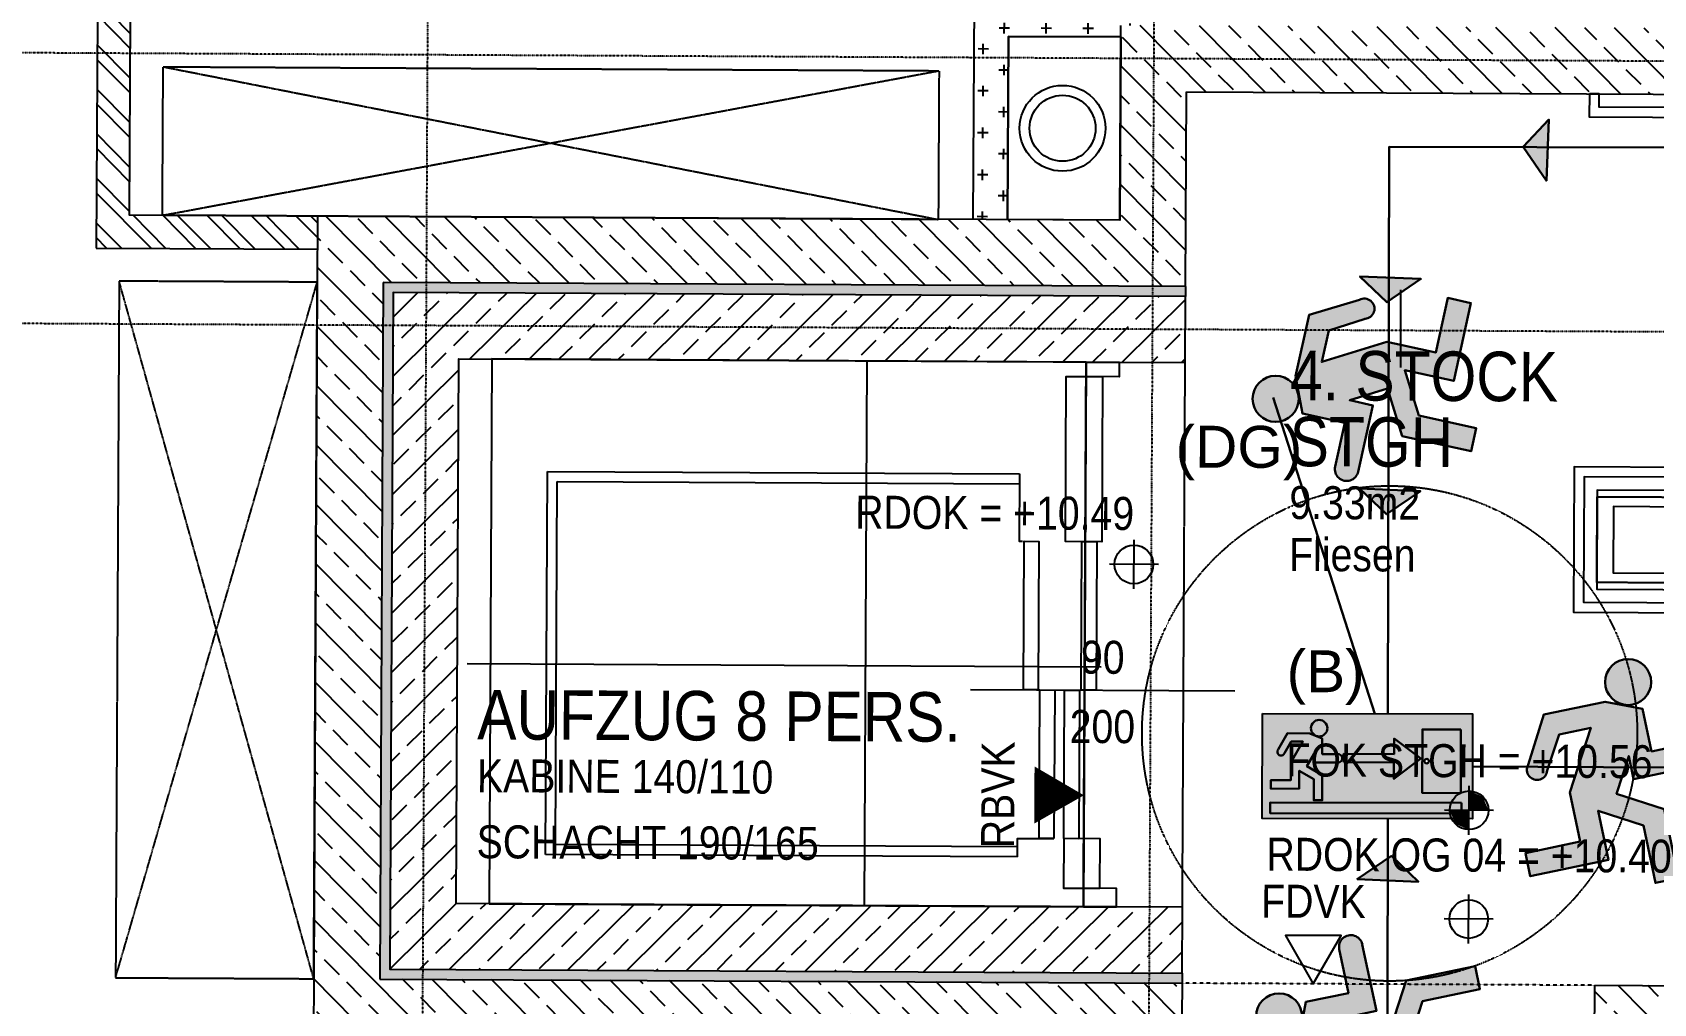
# Model space of a CAD drawing. Header units: millimetres. Extents: x -89828 to -25315, y -35442 to 69272.
# Drawn here: x -79983 to -75073, y 31866 to 34808 of the extents above; entities that cross this region are included whole.
import ezdxf
from ezdxf.enums import TextEntityAlignment as Align

# ---------------------------------------------------------------- set-up
doc = ezdxf.new("R2010")
doc.units = ezdxf.units.MM
doc.linetypes.add('HIDDEN2', pattern=[0.1875, 0.125, -0.0625])
doc.linetypes.add('STRICHPUNKT', pattern=[1, 0.5, -0.25, 0, -0.25])
for name, color, linetype in [('00-AUF---------M0', 8, 'Continuous'), ('00-TXT---------M0', 8, 'Continuous'), ('00_HLP---------M0', 6, 'Continuous'), ('01-ANS-G00-L04-M0', 8, 'Continuous'), ('01-SYM-G00-L04-M0', 8, 'Continuous'), ('01-TXT---------M0', 1, 'Continuous'), ('01-TXT---------PP', 1, 'Continuous'), ('01-TXT-G00-L04-M0', 1, 'Continuous'), ('02-AXO-G00-L04-M0', 8, 'STRICHPUNKT'), ('02-DIM-G00-L04-ROHBAU', 8, 'Continuous'), ('02-FIL-G00-L04-LILA', 223, 'Continuous'), ('02-FIL-G00-L04-ORANGE', 40, 'Continuous'), ('02-FIL-G00-L04-STB', 8, 'Continuous'), ('02-HID-G00-L04-M0', 8, 'HIDDEN2'), ('02-TWA-G00-L04-M0', 4, 'Continuous'), ('02-WDA-G00-L04-M0', 8, 'Continuous'), ('02-ZWA-G00-L04-M0', 2, 'Continuous'), ('03-SYM-G00-L04-M0', 8, 'Continuous'), ('05-TXT--------M0', 8, 'Continuous'), ('05-TXT-G00-L04-M0', 8, 'Continuous'), ('06-SYM-G00-L04-M0', 8, 'Continuous'), ('07-BAR-G00-L04-M0', 8, 'HIDDEN2'), ('07_MOB-G00-L04-M0', 6, 'HIDDEN2')]:
    doc.layers.add(name, color=color, linetype=linetype)
doc.styles.add('ARIAL', font='arial.ttf', dxfattribs={"width": 0.85})
doc.styles.get("Standard").update_dxf_attribs({"font": 'arial.ttf'})
doc.dimstyles.new('pp chromy&schneider', dxfattribs={"dimscale": 0.005, "dimtxt": 25, "dimasz": 10, "dimexe": 0, "dimexo": 0, "dimgap": 5, "dimtad": 1, "dimdec": 1, "dimlfac": 100, "dimrnd": 0.1, "dimzin": 9, "dimdsep": 46, "dimtxsty": 'ARIAL', "dimblk": 'c&s kote', "dimcen": 0, "dimse1": 1, "dimse2": 1, "dimclrd": 8, "dimclrt": 8, "dimadec": 0, "dimazin": 0, "dimtfac": 0.75, "dimtdec": 1, "dimtix": 1, "dimtmove": 2, "dimatfit": 0, "dimldrblk": 'NONE', "dimfxl": 1, "dimtolj": 1, "dimlwd": -1, "dimarcsym": 0})
pattern_1 = [(134.70755, (-111790.2, -17025.04), (-90.25976, -89.34302), []), (134.70755, (-111789.75, -16935.24), (-90.25976, -89.34302), [63.5, -31.75])]

# ---------------------------------------------------------------- blocks, each defined once
blk = doc.blocks.new('LIFT')
at = {"layer": '00-AUF---------M0'}
for p, q in [((1.5, 1.73), (0.34, 1.73)), ((0.34, 1.73), (0.34, 0.3)), ((1.5, 0.3), (1.5, 1.73)), ((1.47, 1.7), (0.37, 1.7)), ((0.37, 1.7), (0.37, 0.3)), ((1.47, 0.3), (1.47, 1.7))]:
    blk.add_line(p, q, dxfattribs=at)
for points in [[(0.34, 0.3), (0.544, 0.3), (0.544, 0.29)], [(1.5, 0.3), (1.444, 0.3), (1.444, 0.19)]]:
    blk.add_lwpolyline(points, dxfattribs=at)
for points in [[(0.994, 0.24), (0.994, 0.285), (0.544, 0.285), (0.544, 0.24)], [(1.444, 0.19), (1.444, 0.235), (0.994, 0.235), (0.994, 0.19)], [(0.044, 0.05), (0.544, 0.05), (0.544, 0.16), (0.044, 0.16)], [(1.444, 0.115), (1.444, 0.16), (0.994, 0.16), (0.994, 0.115)], [(1.594, 0.05), (1.444, 0.05), (1.444, 0.16), (1.594, 0.16), (1.594, 0.05)], [(0, 0.1), (0, 0), (0.044, 0), (0.044, 0.1)], [(0.994, 0.065), (0.994, 0.11), (0.544, 0.11), (0.544, 0.065)], [(1.65, 0.1), (1.65, 0), (1.594, 0), (1.594, 0.1)]]:
    blk.add_lwpolyline(points, close=True, dxfattribs=at)
at = {"layer": '00_HLP---------M0'}
for points in [[(0.924, 0.05), (0.924, 1.97)], [(1.65, 1.9), (1.65, 0.1), (0, 0.1), (0, 1.9), (1.65, 1.9)], [(1.65, 0.763), (0, 0.763)]]:
    blk.add_lwpolyline(points, dxfattribs=at)
blk = doc.blocks.new('STIEGE_2')
at = {"linetype": 'HIDDEN2'}
for p, q in [((-2.7, 2.44), (-1.5, 2.44)), ((-1.2, 2.19), (0, 2.19)), ((0, 1.91), (-1.2, 1.91)), ((0, 1.63), (-1.2, 1.63)), ((0, 1.35), (-1.2, 1.35)), ((0, 1.07), (-1.2, 1.07)), ((0, 0.79), (-1.2, 0.79)), ((0, 0.51), (-1.2, 0.51)), ((0, 0.23), (-1.2, 0.23))]:
    blk.add_line(p, q, dxfattribs=at)
for p, q in [((-1.2, 0.215), (-1.2, 2.175)), ((-1.2, 2.175), (0, 2.175)), ((0, 2.175), (0, 0.215)), ((0, 1.895), (-1.2, 1.895)), ((0, 1.615), (-1.2, 1.615)), ((0, 1.335), (-1.2, 1.335)), ((0, 1.055), (-1.2, 1.055)), ((0, 0.775), (-1.2, 0.775)), ((0, 0.495), (-1.2, 0.495)), ((0, 0.215), (-1.2, 0.215))]:
    blk.add_line(p, q)
for points in [[(-1.57, 1.8297), (-1.57, 2.455), (-1.57, 2.795), (-1.13, 2.795), (-1.13, -0.145), (-1.57, -0.145), (-1.57, 1.5584)], [(-1.54, 1.8577), (-1.54, 2.455), (-1.54, 2.765), (-1.16, 2.765), (-1.16, -0.115), (-1.54, -0.115), (-1.54, 1.5864)], [(-1.5, 1.895), (-1.5, 2.455), (-1.5, 2.725), (-1.2, 2.725), (-1.2, -0.075), (-1.5, -0.075), (-1.5, 1.6237)], [(-1.45, 1.9417), (-1.45, 2.455), (-1.45, 2.675), (-1.25, 2.675), (-1.25, -0.025), (-1.45, -0.025), (-1.45, 1.6704)], [(-2.7, 2.455), (-1.5, 2.455), (-1.5, 1.895)], [(-2.7, 2.455), (-2.7, 0.775)], [(-2.7, 2.175), (-1.5, 2.175)], [(-1.45, 1.9417), (-2.7, 0.775)], [(-2.7, 1.895), (-1.5, 1.895)], [(-2.7, 1.615), (-1.8, 1.615)], [(-1.5, 1.615), (-1.5, 0.495)], [(-2.7, 1.335), (-2.1, 1.335)], [(-1.8, 1.335), (-1.5, 1.335)], [(-2.7, 1.055), (-2.4, 1.055)], [(-2.1, 1.055), (-1.5, 1.055)], [(-2.4, 0.775), (-1.5, 0.775)], [(-2.7, 0.495), (-1.5, 0.495)], [(-1.5, 0.215), (-1.5, 0.215), (-2.7, 0.215), (-2.7, 0.215)]]:
    blk.add_lwpolyline(points)
for points in [[(-2.1, 2.455, 0, 0, 0), (-2.1, 1.546, 0.075, 0, 0), (-2.1, 1.335, 0, 0, 0)], [(-0.6, 0.215, 0, 0, 0), (-0.6, 1.9037, 0.1, 0, 0), (-0.6, 2.175, 0, 0, 0)], [(-2.1, 1.055, 0, 0, 0), (-2.1, 0.4185, 0.075, 0, 0), (-2.1, 0.215, 0, 0, 0)]]:
    blk.add_lwpolyline(points, format="xyseb")
for points in [[(0, 2.175), (0, 2.455), (-1.2, 2.455), (-1.2, 2.175)], [(-2.7, 2.16), (-1.5, 2.16)], [(-2.7, 1.88), (-1.5161, 1.88)], [(-2.7, 1.6), (-1.8161, 1.6)], [(-2.7, 1.32), (-2.1161, 1.32)], [(-1.8, 1.32), (-1.5, 1.32)], [(-2.7, 1.04), (-2.4161, 1.04)], [(-2.1, 1.04), (-1.5, 1.04)], [(-2.4, 0.76), (-1.5, 0.76)], [(-2.7, 0.48), (-1.5, 0.48)], [(-1.5, 0.215), (-1.5, -0.065), (-2.7, -0.065), (-2.7, 0.215)], [(-1.5, 0.2), (-1.5, 0.2), (-2.7, 0.2), (-2.7, 0.2)]]:
    blk.add_lwpolyline(points, dxfattribs=at)
for centre in [(-2.1, 2.455), (-0.6, 0.215)]:
    blk.add_circle(centre, 0.05)
blk = doc.blocks.new('01-SQM')
at = {"layer": '01-TXT---------M0', "color": 1, "style": 'ARIAL', "width": 0.85}
blk.add_attdef('ROOM', (0, 0), '', height=0.15, dxfattribs=at)
blk.add_attdef('AREA', text='', height=0.1, dxfattribs=at).set_placement((0, -0.06), align=Align.TOP_LEFT)
at = {"layer": '01-TXT---------PP', "color": 1, "style": 'ARIAL', "width": 0.85}
blk.add_attdef('NR', text='', height=0.15, dxfattribs=at).set_placement((-0.1173, 0), align=Align.RIGHT)
blk.add_attdef('FLOOR', text='', height=0.1, dxfattribs=at).set_placement((0, -0.26), align=Align.TOP_LEFT)
blk = doc.blocks.new('01-HK1')
for p, q in [((-0.0005, -0.0742), (-0.0005, 0.0742)), ((0.0737, 0), (-0.0747, 0))]:
    blk.add_line(p, q)
blk.add_circle((-0.0005, 0), 0.0586)
for points in [[(-0.0005, 0.0586), (0.0409, 0.0414), (-0.0005, 0)], [(-0.0005, 0), (0.0581, 0), (0.0409, 0.0414)], [(-0.0591, 0), (-0.0419, -0.0414), (-0.0005, 0)], [(-0.0419, -0.0414), (-0.0005, -0.0586), (-0.0005, 0)]]:
    blk.add_solid(points)
at = {"layer": '01-TXT---------M0', "color": 8, "style": 'ARIAL', "width": 0.85}
blk.add_attdef('HEIGHT', text='', height=0.1, dxfattribs=at).set_placement((0, 0.2), align=Align.TOP_CENTER)
blk = doc.blocks.new('05-TXT')
at = {"layer": '05-TXT--------M0'}
blk.add_line((-0.4, 0), (0.4, 0), dxfattribs=at)
at = {"layer": '05-TXT--------M0', "color": 8, "style": 'ARIAL', "width": 0.85}
blk.add_attdef('BREITE', text='', height=0.1, dxfattribs=at).set_placement((0, 0.05), align=Align.CENTER)
blk.add_attdef('HÖHE', text='', height=0.1, rotation=360, dxfattribs=at).set_placement((0, -0.06), align=Align.TOP_CENTER)
blk = doc.blocks.new('01-hk4')
blk.add_lwpolyline([(0, 0, 0, 0.270625, 0), (0, 0.234375, 0.270625, 0.270625, 0)], format="xyseb")
at = {"layer": '00-TXT---------M0', "color": 8, "style": 'ARIAL', "width": 0.85}
blk.add_attdef('HEIGHT', text='', height=0.1, dxfattribs=at).set_placement((0, 0.35), align=Align.CENTER)
blk = doc.blocks.new('c&s kote')
at = {"color": 8}
for p, q in [((0, -2), (0, 2)), ((0, 2), (0, -2)), ((-2, 0), (2, 0)), ((2, 0), (-2, 0))]:
    blk.add_line(p, q, dxfattribs=at)
blk.add_circle((0, 0), 0.5, dxfattribs=at)
blk = doc.blocks.new('*D358')
at = {"layer": '02-DIM-G00-L04-ROHBAU', "color": 8, "transparency": 16777216}
blk.add_arc((-84106.7, 21100.8), 1076, 180.0171, 269.7049, dxfattribs=at)
at = {"layer": 'Defpoints', "color": 0, "transparency": 16777216}
for p in [(-84004.5, 41133.9), (-89295.3, 21099.5), (-71706.6, 21103.9), (-85039.4, 20564.2), (-84118.8, 18734.2)]:
    blk.add_point(p, dxfattribs=at)
at = {"layer": '02-DIM-G00-L04-ROHBAU', "color": 8, "transparency": 16777216, "xscale": 0.05, "yscale": 0.05, "zscale": 0.05}
for p, rotation in [((-85182.7, 21100.5), 90.01578644530409), ((-84112.2, 20024.8), 359.7062180805232)]:
    blk.add_blockref('c&s kote', p, dxfattribs=dict(at, rotation=rotation))
at = {"layer": '02-DIM-G00-L04-ROHBAU', "color": 8, "transparency": 16777216, "insert": (-84869.4, 20341.8), "char_height": 0.125, "attachment_point": 5, "rotation": 314.861, "style": 'ARIAL'}
blk.add_mtext('\\A1;90°', dxfattribs=at)
blk = doc.blocks.new('_None')
blk = doc.blocks.new('03-rar')
blk.add_circle((0, 0), 0.05)
at = {"layer": '01-TXT---------M0', "color": 8, "style": 'ARIAL', "width": 0.85}
blk.add_attdef('RR', text='', height=0.1, dxfattribs=at).set_placement((0, 0.1), align=Align.CENTER)
blk = doc.blocks.new('*D401')
at = {"layer": '02-DIM-G00-L04-ROHBAU', "color": 8, "transparency": 16777216}
blk.add_arc((-84017.6, 38567), 783.2, 89.7112, 180.3764, dxfattribs=at)
at = {"layer": 'Defpoints', "color": 0, "transparency": 16777216}
for p in [(-84004.5, 41133.9), (-84408.4, 39245.7), (-66186.8, 38685.2), (-89206.3, 38532.5), (-84118.8, 18734.2)]:
    blk.add_point(p, dxfattribs=at)
at = {"layer": '02-DIM-G00-L04-ROHBAU', "color": 8, "transparency": 16777216, "xscale": 0.05, "yscale": 0.05, "zscale": 0.05}
for p, rotation in [((-84013.6, 39350.1), 359.709378319148), ((-84800.7, 38561.8), 270.3781979327374)]:
    blk.add_blockref('c&s kote', p, dxfattribs=dict(at, rotation=rotation))
at = {"layer": '02-DIM-G00-L04-ROHBAU', "color": 8, "transparency": 16777216, "insert": (-84571.9, 39120.4), "char_height": 0.125, "attachment_point": 5, "rotation": 45.0438, "style": 'ARIAL'}
blk.add_mtext('\\A1;91°', dxfattribs=at)
blk = doc.blocks.new('*D400')
at = {"layer": '02-DIM-G00-L04-ROHBAU', "color": 8, "transparency": 16777216}
blk.add_arc((-84037, 34766.4), 799.5, 89.7111, 179.704, dxfattribs=at)
at = {"layer": 'Defpoints', "color": 0, "transparency": 16777216}
for p in [(-84004.5, 41133.9), (-84433.2, 35460.8), (-89225.4, 34792.9), (-66207.2, 34675.4), (-84118.8, 18734.2)]:
    blk.add_point(p, dxfattribs=at)
at = {"layer": '02-DIM-G00-L04-ROHBAU', "color": 8, "transparency": 16777216, "xscale": 0.05, "yscale": 0.05, "zscale": 0.05}
for p, rotation in [((-84032.9, 35565.8), 359.7093409936003), ((-84836.4, 34770.5), 269.7057576421179)]:
    blk.add_blockref('c&s kote', p, dxfattribs=dict(at, rotation=rotation))
at = {"layer": '02-DIM-G00-L04-ROHBAU', "color": 8, "transparency": 16777216, "insert": (-84599.5, 35334.6), "char_height": 0.125, "attachment_point": 5, "rotation": 44.7075, "style": 'ARIAL'}
blk.add_mtext('\\A1;90°', dxfattribs=at)
blk = doc.blocks.new('01-HK2')
for p, q in [((0, -0.098), (0, 0.098)), ((0.098, 0), (-0.098, 0))]:
    blk.add_line(p, q)
blk.add_circle((0, 0), 0.0773)
at = {"layer": '01-TXT---------M0', "color": 8, "style": 'ARIAL', "width": 0.85}
blk.add_attdef('HEIGHT', text='', height=0.1, rotation=360, dxfattribs=at).set_placement((0, 0.132), align=Align.BOTTOM_CENTER)
blk = doc.blocks.new('01-HK3')
blk.add_lwpolyline([(0, 0), (0.0423, 0.0732), (-0.0423, 0.0732)], close=True)
at = {"color": 0, "style": 'ARIAL', "width": 0.85}
blk.add_attdef('HEIGHT', text='', height=0.05, dxfattribs=at).set_placement((0, 0.35), align=Align.TOP_CENTER)
blk = doc.blocks.new('9809550')
at = {"color": 18, "lineweight": 30, "true_color": 0x000000}
for points in [[(423921.7, 99168.8), (423956.8, 99168.8), (423956.8, 99202.9), (423984.5, 99214.5), (424033.7, 99214.5), (424053.8, 99178.3)], [(424040.2, 99170.9), (424025.2, 99196.7), (423999.7, 99196.8), (424026.2, 99150.3), (424026.2, 99110.9), (424070.2, 99110.9), (424070.2, 99092.3), (424007.5, 99092.3), (424007.5, 99131.7), (423975, 99113.1), (423975, 99067), (423956.5, 99067), (423956.5, 99122.4), (423990.5, 99141.9), (423975.1, 99168.8), (423975.1, 99150.2), (423921.7, 99150.3)]]:
    blk.add_lwpolyline(points, dxfattribs=at)
blk.add_circle((423963.6, 99225.9), 18.1, dxfattribs=at)
for centre, radius, start, end in [((424047.8, 99173.1), 7.96, 195.7299, 41.4005), ((423921.7, 99159.5), 9.27, 89.9849, 270.0151)]:
    blk.add_arc(centre, radius, start, end, dxfattribs=at)
blk = doc.blocks.new('595995')
blk.add_hatch(color=256).paths.add_polyline_path([(423732.4, 99468.9), (423791.5, 99424.8), (423791.5, 99458.8), (423902.8, 99458.8), (423902.6, 99477.2), (423791.8, 99477.2), (423791.8, 99513.6)])
at = {"color": 18, "lineweight": 30, "true_color": 0x000000}
blk.add_lwpolyline([(423902.6, 99477.2), (423791.8, 99477.2), (423791.8, 99513.6), (423732.4, 99468.9), (423791.5, 99424.8), (423791.5, 99458.8), (423902.8, 99458.8), (423902.6, 99477.2)], dxfattribs=at)
blk = doc.blocks.new('RIVO-RZ-ARR_right')
h = blk.add_hatch(color=100)
h.paths.add_polyline_path([(423617.7, 99567.6), (423617.7, 99335.8), (424081.3, 99335.8), (424081.3, 99567.6)])
h.paths.add_polyline_path([(424057.5, 99371.2), (424057.5, 99347.4), (423635.1, 99347.4), (423635.1, 99371.2)], flags=16)
h.paths.add_polyline_path([(423970.6, 99533.1), (424055.7, 99533.1), (424055.7, 99392.7), (423970.6, 99392.7)], flags=16)
h = blk.add_hatch(color=256)
h.paths.add_polyline_path([(423706.5, 99506.1), (423680.1, 99459.6), (423680.1, 99420.2), (423636.1, 99420.2), (423636.1, 99401.6), (423698.8, 99401.6), (423698.8, 99441), (423731.3, 99422.4), (423731.3, 99376.3), (423749.8, 99376.3), (423749.8, 99431.8), (423715.7, 99451.2), (423731.2, 99478.1), (423731.2, 99459.5), (423784.6, 99459.6, 0.998804), (423784.5, 99478.1), (423749.5, 99478.1), (423749.5, 99512.3), (423721.8, 99523.9), (423672.6, 99523.9), (423652.5, 99487.7, 1.25347), (423666.1, 99480.2), (423681.1, 99506)])
h.paths.add_polyline_path([(423760.8, 99535.2, 1), (423724.6, 99535.2, 1)])
h = blk.add_hatch(color=256)
h.paths.add_polyline_path([(424055.7, 99533.1), (423970.6, 99533.1), (423970.6, 99392.7), (424055.7, 99392.7)])
h.paths.add_polyline_path([(423985.2, 99463.1, -1), (423975.2, 99463.1, -1)], flags=16)
blk.add_hatch(color=256).paths.add_polyline_path([(424057.5, 99347.4), (424057.5, 99371.2), (423635.1, 99371.2), (423635.1, 99347.4)])
blk.add_lwpolyline([(423617.7, 99567.6), (424081.3, 99567.6), (424081.3, 99335.8), (423617.7, 99335.8)], close=True)
at = {"color": 18, "lineweight": 30, "true_color": 0x000000}
for points in [[(424055.7, 99533.1), (423970.6, 99533.1), (423970.6, 99392.7), (424055.7, 99392.7)], [(424057.5, 99371.2), (423635.1, 99371.2), (423635.1, 99347.4), (424057.5, 99347.4)]]:
    blk.add_lwpolyline(points, close=True, dxfattribs=at)
blk.add_circle((423980.2, 99463.1), 5, dxfattribs=at)
at = {"xscale": -1, "rotation": 359.9999999997448}
blk.add_blockref('9809550', (847706.3, 309.3), dxfattribs=at)
at = {"rotation": 180.0000000000325}
blk.add_blockref('595995', (847699.7, 198937.4), dxfattribs=at)
blk = doc.blocks.new('4444444')
at = {"lineweight": 30}
h = blk.add_hatch(color=100, dxfattribs=at)
h.dxf.hatch_style = 1
h.paths.add_polyline_path([(431810.8, 98429.5), (431736, 98429.5), (431806.7, 98326.5)])
h.paths.add_polyline_path([(431814, 98511.5), (431736, 98429.5), (431810.8, 98429.5)])
at = {"color": 102, "lineweight": 30, "true_color": 0x21de37}
blk.add_lwpolyline([(431736, 98429.5), (431806.7, 98326.5), (431736, 98429.5), (431814, 98511.5), (431806.7, 98326.5)], dxfattribs=at)
blk = doc.blocks.new('750298750')
h = blk.add_hatch(color=3)
h.paths.add_polyline_path([(426943.6, 99576.9), (426968.1, 99576.8), (426982.5, 99552, 1.25347), (426995.6, 99559.2), (426976.3, 99594), (426929, 99594), (426902.3, 99582.8), (426902.3, 99550), (426868.6, 99550, 1), (426868.6, 99532.2), (426919.9, 99532.1), (426919.9, 99550), (426934.8, 99524.1), (426902.1, 99505.4), (426902.1, 99452.1), (426919.8, 99452.1), (426919.8, 99496.4), (426951.1, 99514.3), (426951.1, 99476.4), (427011.4, 99476.4), (427011.4, 99494.3), (426969.1, 99494.3), (426969.1, 99532.2)])
h.paths.add_polyline_path([(426891.5, 99604.9, 1), (426926.3, 99604.9, 1)])
at = {"xscale": 0.9619413167778113, "yscale": 0.9619413167778113, "zscale": 0.9619413167778113}
blk.add_blockref('9809550', (19080.8, 4155.4), dxfattribs=at)

msp = doc.modelspace()

# ---------------------------------------------------------------- hatches: boundary and pattern name
at = {"layer": '02-FIL-G00-L04-LILA', "true_color": 0x636466}
h = msp.add_hatch(dxfattribs=at)
h.set_pattern_fill('HONEY', color=251, scale=10, angle=197.0465413, style=0)
h.set_pattern_definition([(89.70755, (-111790.204, -17025.04), (-27.252854, 47.764726), [31.75, -63.5]), (209.70755, (-111790.204, -17025.04), (-27.73904, -47.484027), [31.75, -63.5]), (149.70755, (-111790.204, -17025.04), (-54.991893, 0.280699), [-63.5, 31.75])])
h.paths.add_polyline_path([(-76490.6084, 34037.8536), (-78920.5767, 34050.2569), (-78931.3466, 31940.2843), (-76501.3783, 31927.8811), (-76501.2251, 31957.8807), (-78901.1939, 31970.1308), (-78890.7302, 34020.1041), (-76490.7615, 34007.854)])
at = {"layer": '02-FIL-G00-L04-ORANGE', "true_color": 0x636466}
h = msp.add_hatch(dxfattribs=at)
h.set_pattern_fill('CROSS', color=251, scale=10, angle=197.0465413, style=0)
h.set_pattern_definition([(89.70755, (-111785.204, -17025.066), (-63.175056, 63.82329), [31.75, -95.25]), (179.70755, (-111769.25, -17009.27), (-63.82329, -63.175056), [31.75, -95.25])])
h.paths.add_polyline_path([(-76576.2176, 34898.3018), (-76681.2162, 34898.8378), (-77131.2104, 34901.1346), (-77134.5791, 34241.1432), (-77029.5805, 34240.6073), (-77026.7477, 34795.6001), (-76681.7522, 34793.8391), (-76681.5735, 34828.8387), (-76576.5749, 34828.3027)])
h = msp.add_hatch(dxfattribs=at)
h.set_pattern_fill('ANSI32', color=251, scale=10, angle=197.0465413, style=0)
h.set_pattern_definition([(134.70755, (-111790.2, -17025.04), (-67.69482, -67.00727), []), (134.70755, (-111789.975, -16980.14), (-67.69482, -67.00727), [])])
h.paths.add_polyline_path([(-79686.4578, 34859.1766), (-79786.4565, 34859.687), (-79790.055, 34154.6962), (-79120.0637, 34151.2764), (-79119.5533, 34251.2751), (-79689.5459, 34254.1845)])
at = {"layer": '02-FIL-G00-L04-STB', "true_color": 0x636466}
h = msp.add_hatch(dxfattribs=at)
h.set_pattern_fill('ANSI33', color=251, scale=20, angle=197.0465413, style=0)
h.set_pattern_definition(pattern_1)
h.paths.add_polyline_path([(-76501.3783, 31927.8811), (-78931.3466, 31940.2843), (-78920.5767, 34050.2569), (-76490.6084, 34037.8536), (-76487.5969, 34627.846), (-71237.6653, 34601.0489), (-71240.5236, 34041.0562), (-71040.5263, 34040.0353), (-71036.6471, 34800.0254), (-72536.6275, 34807.6817), (-72528.6461, 36371.355), (-72608.6451, 36371.7634), (-72608.645, 36371.7751), (-72728.6433, 36372.4051), (-72736.6249, 34808.7026), (-76686.5735, 34828.8642), (-76689.5849, 34238.8719), (-79119.5533, 34251.2751), (-79132.3648, 31741.3078), (-78222.3767, 31736.663), (-78225.3371, 31156.6705), (-78145.3382, 31156.2622), (-78025.3397, 31155.6497), (-78022.3793, 31735.6421), (-76502.3991, 31727.8837)])
h = msp.add_hatch(dxfattribs=at)
h.set_pattern_fill('ANSI33', color=251, scale=20, angle=107.0465413, style=0)
h.set_pattern_definition([(44.70755, (-111790.2, -17025.04), (-89.34302, 90.25976), []), (44.70755, (-111700.4, -17025.5), (-89.34302, 90.25976), [63.5, -31.75])])
h.paths.add_polyline_path([(-76490.7615, 34007.854), (-78890.7302, 34020.1041), (-78901.1939, 31970.1308), (-76501.2251, 31957.8807), (-76500.2043, 32157.8781), (-78700.1756, 32169.1074), (-78691.7537, 33819.0859), (-76491.7824, 33807.8566)])
h = msp.add_hatch(dxfattribs=at)
h.set_pattern_fill('ANSI33', color=251, scale=20, angle=197.0465413, style=0)
h.set_pattern_definition(pattern_1)
h.paths.add_polyline_path([(-71048.5909, 32460.0559), (-71248.5883, 32461.0768), (-71251.4466, 31901.084), (-75251.3945, 31921.5009), (-75263.6446, 29521.5321), (-76513.6283, 29527.9124), (-76511.0762, 30027.9059), (-76831.0721, 30029.5392), (-76832.0929, 29829.5418), (-76712.0945, 29828.9293), (-76720.1336, 28253.9498), (-76520.1362, 28252.929), (-76514.6492, 29327.915), (-75064.6681, 29320.5139), (-75052.418, 31720.4826), (-72752.4479, 31708.743), (-72756.3782, 30938.753), (-72556.3808, 30937.7322), (-72552.4506, 31707.7221), (-71052.4701, 31700.0658)])

# ---------------------------------------------------------------- linework, layer by layer
msp.add_line((-75840.033, 34027.6021), (-75839.7758, 33793.1364))
at = {"color": 3, "lineweight": 30}
for points in [[(-72742.7097, 34453.7565), (-75874.4158, 34460.9224), (-75878.344, 32744.1967)], [(-75621.4881, 32584.5443), (-72648.0538, 32569.3671)], [(-75880.2809, 31251.5652), (-75877.5935, 32426.0657)]]:
    msp.add_lwpolyline(points, dxfattribs=at)
at = {"color": 4, "lineweight": 30}
msp.add_lwpolyline([(-76225.2193, 33702.0386), (-75917.0975, 32743.857)], dxfattribs=at)
at = {"layer": '01-ANS-G00-L04-M0', "color": 251, "true_color": 0x636466}
msp.add_lwpolyline([(-77026.7477, 34795.6001), (-76686.7521, 34793.8646), (-76689.5849, 34238.8719), (-77029.5805, 34240.6073)], close=True, dxfattribs=at)
msp.add_lwpolyline([(-76791.7784, 33809.3879), (-76800.2004, 32159.4094)], dxfattribs=at)
at = {"layer": '02-AXO-G00-L04-M0', "color": 251, "true_color": 0x636466}
for points in [[(-78754.555, 41107.0959), (-78868.8892, 18707.3877)], [(-76554.5837, 41095.8666), (-76668.9179, 18696.1584)], [(-68207.1943, 34685.5818), (-89225.4211, 34792.8646)], [(-68211.3798, 33865.5925), (-89229.6065, 33972.8753)]]:
    msp.add_lwpolyline(points, dxfattribs=at)
at = {"layer": '02-HID-G00-L04-M0', "color": 251, "true_color": 0x636466}
for points in [[(-74871.5672, 31886.7066), (-74865.1724, 33139.5454), (-75245.1674, 33141.485), (-75243.8403, 33401.4816), (-74693.8475, 33398.6743), (-74687.6203, 34618.6584)], [(-76800.2004, 32159.4094), (-76791.7784, 33809.3879)], [(-76500.2043, 32157.8781), (-76491.7824, 33807.8566)]]:
    msp.add_lwpolyline(points, dxfattribs=at)
at = {"layer": '02-HID-G00-L04-M0', "color": 251, "ltscale": 0.5, "true_color": 0x636466}
msp.add_lwpolyline([(-75251.3945, 31921.5009), (-76501.3783, 31927.8811)], dxfattribs=at)
at = {"layer": '02-TWA-G00-L04-M0', "color": 251, "true_color": 0x636466}
for p, q in [((-79119.5533, 34251.2751), (-79132.3648, 31741.3078)), ((-76689.5849, 34238.8719), (-79119.5533, 34251.2751)), ((-78920.5767, 34050.2569), (-78931.3466, 31940.2843)), ((-76490.6084, 34037.8536), (-78920.5767, 34050.2569)), ((-78931.3466, 31940.2843), (-76501.3783, 31927.8811)), ((-75263.6446, 29521.5321), (-75251.3945, 31921.5009)), ((-75251.3945, 31921.5009), (-71251.4466, 31901.084))]:
    msp.add_line(p, q, dxfattribs=at)
for points in [[(-76689.5849, 34238.8719), (-76686.5735, 34828.8642)], [(-76490.6084, 34037.8536), (-76487.5969, 34627.846)], [(-76487.5969, 34627.846), (-71237.6653, 34601.0489)], [(-76501.3783, 31927.8811), (-76502.3991, 31727.8837)]]:
    msp.add_lwpolyline(points, dxfattribs=at)
msp.add_lwpolyline([(-76490.7615, 34007.854), (-78890.7302, 34020.1041), (-78901.1939, 31970.1308), (-76501.2251, 31957.8807), (-76500.2043, 32157.8781), (-78700.1756, 32169.1074), (-78691.7537, 33819.0859), (-76491.7824, 33807.8566)], close=True, dxfattribs=at)
at = {"layer": '02-WDA-G00-L04-M0', "color": 251, "true_color": 0x636466}
for points in [[(-76490.6084, 34037.8536), (-76490.7615, 34007.854)], [(-76501.2251, 31957.8807), (-76501.3783, 31927.8811)]]:
    msp.add_lwpolyline(points, dxfattribs=at)
at = {"layer": '02-ZWA-G00-L04-M0', "color": 251, "true_color": 0x636466}
for points in [[(-76581.2175, 34898.3273), (-77131.2104, 34901.1346), (-77134.5791, 34241.1432)], [(-79786.4565, 34859.687), (-79790.055, 34154.6962)], [(-79119.5533, 34251.2751), (-79689.5459, 34254.1845), (-79686.4578, 34859.1766)], [(-76686.7521, 34793.8646), (-77026.7477, 34795.6001), (-77029.5805, 34240.6073)], [(-79790.055, 34154.6962), (-79120.0637, 34151.2764)]]:
    msp.add_lwpolyline(points, dxfattribs=at)
at = {"layer": '03-SYM-G00-L04-M0', "color": 251, "true_color": 0x636466}
msp.add_circle((-76863.1662, 34517.2615), 130, dxfattribs=at)
at = {"layer": '06-SYM-G00-L04-M0', "color": 251, "true_color": 0x636466}
for points in [[(-75267.6128, 34621.6188), (-75267.9701, 34551.6197), (-73353.3284, 34541.8469)], [(-73325.1756, 34571.7036), (-75237.8174, 34581.4662), (-75237.6132, 34621.4657), (-75267.6128, 34621.6188)]]:
    msp.add_lwpolyline(points, dxfattribs=at)
at = {"layer": '07-BAR-G00-L04-M0', "color": 251, "true_color": 0x636466}
msp.add_circle((-75872.5095, 32684.2335), 750, dxfattribs=at)
at = {"layer": '07_MOB-G00-L04-M0', "color": 251, "true_color": 0x636466}
for points in [[(-79589.5472, 34253.6741), (-79587.2503, 34703.6682), (-77237.2809, 34691.6733), (-77239.5816, 34240.9204)], [(-79131.344, 31941.3052), (-79120.5741, 34051.2777), (-79720.5663, 34054.3402), (-79731.3362, 31944.3677), (-79131.344, 31941.3052)]]:
    msp.add_lwpolyline(points, close=True, dxfattribs=at)
for points in [[(-79589.5472, 34253.6741), (-77237.2809, 34691.6733)], [(-79587.2503, 34703.6682), (-77239.5816, 34240.9204)], [(-79731.3362, 31944.3677), (-79120.5741, 34051.2777)], [(-79131.344, 31941.3052), (-79720.5663, 34054.3402)]]:
    msp.add_lwpolyline(points, dxfattribs=at)

# ---------------------------------------------------------------- block references
at = {"color": 102, "lineweight": 30, "true_color": 0x21de37}
for p, rotation in [((-507428.146, -62979.7409), 359.8688980572151), ((21560.5236, -397969.6821), 89.86889805721167), ((21559.0539, -398611.9924), 89.86889805721167), ((-173308.584, 464273.6144), 269.8688980572052)]:
    msp.add_blockref('4444444', p, dxfattribs=dict(at, rotation=rotation))
for p, xscale, yscale, zscale, rotation in [((-55632.6794, -1722671.5846), 4.006823643639402, 4.006823643639402, 4.006823643639402, 77.5383828464673), ((1680903.8947, -6287.8872), -4.006823643639401, 4.006823643639398, 4.006823643639398, 11.85667071720215), ((-37079.4221, 1787881.2349), -4.006823643639401, 4.006823643639398, 4.006823643639398, 101.8566707171925)]:
    msp.add_blockref('750298750', p, dxfattribs=dict(at, xscale=xscale, yscale=yscale, zscale=zscale, rotation=rotation))
at = {"xscale": 1.372350253694371, "yscale": 1.372350253694371, "zscale": 1.372350253694371, "rotation": 359.8688980571042}
msp.add_blockref('RIVO-RZ-ARR_right', (-657920.3884, -102565.9703), dxfattribs=at)
at = {"layer": '01-SYM-G00-L04-M0', "color": 251, "true_color": 0x636466}
ref = msp.add_blockref('01-HK2', (-76647.1117, 33196.236), dxfattribs=dict(at, xscale=757.5757580398791, yscale=757.5757580735275, zscale=757.5757580681659, rotation=359.7075493220592))
ref.add_attrib('HEIGHT', 'RDOK = +10.49', dxfattribs={"layer": '01-TXT---------M0', "color": 8, "height": 100, "rotation": 359.7075493, "style": 'ARIAL', "width": 0.85}).set_placement((-76646.7329, 33270.4538), align=Align.BOTTOM_RIGHT)
ref = msp.add_blockref('01-hk4', (-76798.4772, 32496.9995), dxfattribs=dict(at, xscale=-640.0000004543454, yscale=640.0000004301467, zscale=640.0000004327272, rotation=89.70754932335504))
ref.add_attrib('HEIGHT', 'RBVK', dxfattribs={"layer": '00-TXT---------M0', "color": 8, "extrusion": (0, 0, -1), "height": 100, "rotation": 270.2924507, "style": 'ARIAL', "text_generation_flag": 2, "width": 0.85}).set_placement((77059.1953, 32498.3303), align=Align.MIDDLE_CENTER)
at = {"layer": '01-SYM-G00-L04-M0', "color": 251, "true_color": 0x636466, "xscale": 999.9999999999995, "yscale": 999.9999999999995, "zscale": 999.9999999999995, "rotation": 359.7075493056427}
msp.add_blockref('01-HK1', (-75631.3194, 32451.453), dxfattribs=at).add_auto_attribs({'HEIGHT': 'FOK STGH = +10.56'})
at = {"layer": '01-SYM-G00-L04-M0', "color": 251, "true_color": 0x636466}
ref = msp.add_blockref('01-HK2', (-75633, 32122.1994), dxfattribs=dict(at, xscale=757.5757580544371, yscale=757.5757580735275, zscale=757.5757580681659, rotation=359.7075491063508))
ref.add_attrib('HEIGHT', 'RDOK OG 04 = +10.40', dxfattribs={"layer": '01-TXT---------M0', "color": 8, "height": 100, "rotation": 359.7075491, "style": 'ARIAL', "width": 0.85}).set_placement((-75632.1654, 32235.6296), align=Align.BOTTOM_CENTER)
ref = msp.add_blockref('01-HK3', (-76104.3778, 31925.8547), dxfattribs=dict(at, xscale=1999.999999977319, yscale=2000.000000014344, zscale=2000, rotation=359.707549282706))
ref.add_attrib('HEIGHT', 'FDVK', dxfattribs={"layer": '0', "color": 0, "height": 100, "rotation": 359.7075493, "style": 'ARIAL', "width": 0.85}).set_placement((-76102.8466, 32225.8508), align=Align.TOP_CENTER)
at = {"layer": '01-TXT-G00-L04-M0', "color": 251, "true_color": 0x636466, "xscale": 999.9999999999995, "yscale": 999.9999999999995, "zscale": 999.9999999999995}
for p, rotation, values in [((-76174.3985, 33693.8297), 359.7075493156477, {'ROOM': '4. STOCK'}), ((-78636.1372, 32666.3815), 359.7075493173153, {'ROOM': 'AUFZUG 8 PERS.', 'AREA': 'KABINE 140/110', 'FLOOR': 'SCHACHT 190/165'})]:
    msp.add_blockref('01-SQM', p, dxfattribs=dict(at, rotation=rotation)).add_auto_attribs(values)
at = {"layer": '01-TXT-G00-L04-M0', "color": 251, "true_color": 0x636466}
ref = msp.add_blockref('01-SQM', (-76175.4193, 33493.8323), dxfattribs=dict(at, xscale=999.9999999999995, yscale=999.9999999999995, zscale=999.9999999999995, rotation=359.7075493156477))
ref.add_attrib('ROOM', 'STGH', (-76175.4193, 33493.8323), dxfattribs={"layer": '01-TXT---------M0', "color": 1, "height": 150, "rotation": 359.7075493, "style": 'ARIAL', "width": 0.85})
ref.add_attrib('AREA', '9.33m2', dxfattribs={"layer": '01-TXT---------M0', "color": 1, "height": 100, "rotation": 359.7075493, "style": 'ARIAL', "width": 0.85}).set_placement((-76175.7256, 33433.8331), align=Align.TOP_LEFT)
ref.add_attrib('FLOOR', 'Fliesen', dxfattribs={"layer": '01-TXT---------PP', "color": 1, "height": 100, "rotation": 359.7075493, "style": 'ARIAL', "width": 0.85}).set_placement((-76176.529, 33276.4304), align=Align.TOP_LEFT)
at = {"layer": '03-SYM-G00-L04-M0', "color": 251, "true_color": 0x636466}
ref = msp.add_blockref('03-rar', (-76863.1662, 34517.2615), dxfattribs=dict(at, xscale=2000.000001357573, yscale=2000.000001353832, zscale=2000.000001371743, rotation=359.7075493767074))
ref.add_attrib('RR', 'LÜ - MÜLLRAUM %%c200', dxfattribs={"layer": '01-TXT---------M0', "color": 8, "height": 100, "rotation": 359.7075494, "style": 'ARIAL', "width": 0.85}).set_placement((-76761.0766, 34926.3923), align=Align.CENTER)
at = {"layer": '05-TXT-G00-L04-M0', "color": 251, "true_color": 0x636466, "xscale": 999.9999999999995, "yscale": 999.9999999999995, "zscale": 999.9999999999995, "rotation": 359.7075493339902}
msp.add_blockref('05-TXT', (-76741.8527, 32815.1201), dxfattribs=at).add_auto_attribs({'BREITE': '90', 'HÖHE': '200'})
at = {"layer": '06-SYM-G00-L04-M0', "color": 251, "true_color": 0x636466, "xscale": -999.9999999999995, "yscale": 999.9999999999995, "zscale": 999.9999999999995, "rotation": 89.70754931981224}
for name, p in [('STIEGE_2', (-72526.43, 31907.5919)), ('LIFT', (-76691.7797, 33808.8775))]:
    msp.add_blockref(name, p, dxfattribs=at)

# ---------------------------------------------------------------- texts
at = {"color": 3, "lineweight": 30, "char_height": 126.96738, "attachment_point": 1, "rotation": 359.8688981}
for s, insert in [('(DG)', (-76520.7673, 33616.4486)), ('(B)', (-76184.4289, 32936.44))]:
    msp.add_mtext_dynamic_manual_height_columns(s, width=26879.974359, gutter_width=634.8369, heights=[0], dxfattribs=dict(at, insert=insert))

# ---------------------------------------------------------------- dimensions: what is measured, and where the dimension line sits
at = {"layer": '02-DIM-G00-L04-ROHBAU', "color": 251, "true_color": 0x636466}
for base, line1, line2, picture, middle in [((-85039.3973, 20564.2), ((-84004.4866, 41133.893), (-84118.8208, 18734.1848)), ((-89295.316, 21099.4553), (-71706.5637, 21103.8928)), '*D358', (-84869.3597, 20341.837)), ((-84433.1849, 35460.7757), ((-66207.2204, 34675.3734), (-89225.4211, 34792.8646)), ((-84004.4866, 41133.893), (-84118.8208, 18734.1848)), '*D400', (-84599.4698, 35334.6346)), ((-84408.3585, 39245.6653), ((-89206.3327, 38532.5495), (-66186.753, 38685.2342)), ((-84004.4866, 41133.893), (-84118.8208, 18734.1848)), '*D401', (-84571.8502, 39120.3802))]:
    dim = msp.add_angular_dim_2l(base=base, line1=line1, line2=line2, dimstyle='pp chromy&schneider', override={"dimzin": 8}, dxfattribs=at)
    dim.commit()
    dim.dimension.update_dxf_attribs({"geometry": picture, "text_midpoint": middle})

doc.saveas('drawing.dxf')
